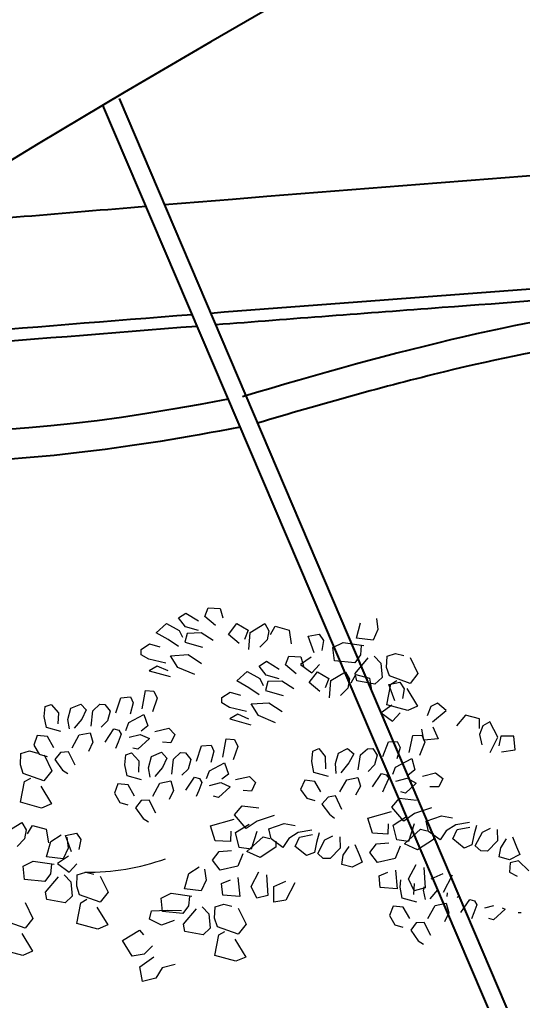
# Model space of a CAD drawing. Header units: metres. Extents: x 10 to 239, y 2 to 253.
# Drawn here: x 48.315 to 49.164, y 174.307 to 175.965 of the extents above; entities that cross this region are included whole.
import ezdxf

# ---------------------------------------------------------------- set-up
doc = ezdxf.new("R2010")
doc.units = ezdxf.units.M
doc.header["$MEASUREMENT"] = 0
doc.layers.get('Defpoints').update_dxf_attribs({"color": 9})
for name, color, linetype in [('-cotas', 252, 'Continuous'), ('1', 7, 'Continuous'), ('1estruct arco', 7, 'Continuous'), ('1lianas', 9, 'Continuous')]:
    doc.layers.add(name, color=color, linetype=linetype)
doc.layers.add('bloques veg', color=7, linetype='Continuous', lineweight=0, true_color=0xbbd5a5)
doc.styles.get("Standard").update_dxf_attribs({"font": 'arial.ttf'})
doc.dimstyles.get("Standard").update_dxf_attribs({"dimtxt": 0.18, "dimasz": 0.18, "dimexe": 0.18, "dimexo": 0.0625, "dimgap": 0.09, "dimtad": 0, "dimtih": 1, "dimtoh": 1, "dimdec": 4, "dimzin": 0, "dimdsep": 46, "dimtxsty": 'Standard', "dimcen": 0.09, "dimadec": 0, "dimazin": 0, "dimtfac": 1, "dimtdec": 4, "dimtofl": 0, "dimtmove": 0, "dimatfit": 3, "dimfxl": 1, "dimtolj": 1, "dimtzin": 0, "dimarcsym": 0})

# ---------------------------------------------------------------- blocks, each defined once
blk = doc.blocks.new('*D90')
at = {"layer": '-cotas', "color": 0, "lineweight": -2, "transparency": 16777216}
for p, q in [((35.5997, 175.5332), (35.5997, 162.1857)), ((89.3642, 175.5332), (89.3642, 162.1857)), ((35.7797, 162.3657), (58.2102, 162.3657)), ((89.1842, 162.3657), (59.8709, 162.3657))]:
    blk.add_line(p, q, dxfattribs=at)
at = {"layer": '-cotas', "color": 0, "transparency": 16777216}
for points in [[(35.7797, 162.3957), (35.7797, 162.3357), (35.5997, 162.3657)], [(89.1842, 162.3957), (89.1842, 162.3357), (89.3642, 162.3657)]]:
    blk.add_solid(points, dxfattribs=at)
at = {"layer": 'Defpoints', "color": 0, "transparency": 16777216}
for p in [(35.5997, 175.5957), (89.3642, 175.5957), (89.3642, 162.3657)]:
    blk.add_point(p, dxfattribs=at)
at = {"layer": '-cotas', "color": 0, "transparency": 16777216, "insert": (59.0405, 162.3657), "char_height": 0.3, "attachment_point": 5}
blk.add_mtext('\\A1;53.7645', dxfattribs=at)
blk = doc.blocks.new('A$C0C3707A3')
at = {"layer": 'bloques veg'}
for p, q in [((0.6417, 0.4901), (0.6459, 0.5017)), ((0.6459, 0.5017), (0.662, 0.5009)), ((0.662, 0.5009), (0.6656, 0.4883)), ((0.6062, 0.4879), (0.6161, 0.4946)), ((0.6158, 0.4761), (0.6062, 0.4879)), ((0.6161, 0.4946), (0.6331, 0.4842)), ((0.6559, 0.4781), (0.6417, 0.4901)), ((0.8717, 0.4889), (0.8736, 0.4744)), ((0.5764, 0.468), (0.5902, 0.4806)), ((0.5902, 0.4806), (0.6075, 0.4713)), ((0.6332, 0.4714), (0.6158, 0.4761)), ((0.6737, 0.4664), (0.6846, 0.4809)), ((0.6846, 0.4809), (0.6997, 0.4722)), ((0.7024, 0.4692), (0.7219, 0.4814)), ((0.7219, 0.4814), (0.7275, 0.4717)), ((0.7296, 0.4665), (0.736, 0.4776)), ((0.736, 0.4776), (0.7545, 0.4726)), ((0.8448, 0.4624), (0.8503, 0.483)), ((0.8736, 0.4744), (0.8674, 0.4598)), ((0.5926, 0.459), (0.5764, 0.468)), ((0.6075, 0.4713), (0.612, 0.462)), ((0.6181, 0.4673), (0.6149, 0.4554)), ((0.6369, 0.4681), (0.6181, 0.4673)), ((0.6528, 0.458), (0.6369, 0.4681)), ((0.6879, 0.4544), (0.6737, 0.4664)), ((0.6997, 0.4722), (0.6951, 0.4595)), ((0.7009, 0.4463), (0.7024, 0.4692)), ((0.7275, 0.4717), (0.7254, 0.4595)), ((0.7545, 0.4726), (0.7577, 0.4543)), ((0.7802, 0.4646), (0.795, 0.4676)), ((0.7883, 0.4426), (0.7802, 0.4646)), ((0.795, 0.4676), (0.8009, 0.459)), ((0.8674, 0.4598), (0.8448, 0.4624)), ((0.5564, 0.4454), (0.5677, 0.4529)), ((0.5677, 0.4529), (0.5818, 0.4491)), ((0.6064, 0.4495), (0.5926, 0.459)), ((0.6149, 0.4554), (0.6388, 0.449)), ((0.7254, 0.4595), (0.7157, 0.4493)), ((0.8009, 0.459), (0.7985, 0.4457)), ((0.8135, 0.4498), (0.827, 0.4567)), ((0.8157, 0.4318), (0.8135, 0.4498)), ((0.827, 0.4567), (0.855, 0.4527)), ((0.8515, 0.4525), (0.8504, 0.4399)), ((0.5568, 0.4383), (0.5564, 0.4454)), ((0.5668, 0.4322), (0.5568, 0.4383)), ((0.5961, 0.4371), (0.6198, 0.4389)), ((0.6059, 0.4217), (0.5961, 0.4371)), ((0.6198, 0.4389), (0.6376, 0.4272)), ((0.7502, 0.4261), (0.7544, 0.4377)), ((0.7544, 0.4377), (0.7705, 0.4369)), ((0.7844, 0.4367), (0.7701, 0.4266)), ((0.7705, 0.4369), (0.7741, 0.4243)), ((0.8504, 0.4399), (0.8429, 0.4292)), ((0.8437, 0.415), (0.861, 0.436)), ((0.8687, 0.4386), (0.8778, 0.4291)), ((0.8856, 0.4235), (0.8861, 0.4385)), ((0.8861, 0.4385), (0.8976, 0.4424)), ((0.8976, 0.4424), (0.9085, 0.4395)), ((0.9172, 0.4372), (0.9277, 0.4158)), ((0.5899, 0.4272), (0.5668, 0.4322)), ((0.5784, 0.4233), (0.5674, 0.4169)), ((0.593, 0.417), (0.5784, 0.4233)), ((0.6289, 0.4121), (0.6059, 0.4217)), ((0.7147, 0.424), (0.7246, 0.4306)), ((0.7243, 0.4121), (0.7147, 0.424)), ((0.7246, 0.4306), (0.7416, 0.4202)), ((0.7644, 0.4141), (0.7502, 0.4261)), ((0.7701, 0.4266), (0.7857, 0.4154)), ((0.7857, 0.4154), (0.7957, 0.4267)), ((0.8429, 0.4292), (0.8157, 0.4318)), ((0.8778, 0.4291), (0.8796, 0.41)), ((0.8895, 0.412), (0.8856, 0.4235)), ((0.5674, 0.4169), (0.5956, 0.4093)), ((0.6849, 0.404), (0.6988, 0.4166)), ((0.6988, 0.4166), (0.716, 0.4073)), ((0.7417, 0.4074), (0.7243, 0.4121)), ((0.7822, 0.4024), (0.7931, 0.4169)), ((0.7931, 0.4169), (0.8082, 0.4082)), ((0.8082, 0.4082), (0.8036, 0.3955)), ((0.8109, 0.4052), (0.8304, 0.4174)), ((0.8304, 0.4174), (0.836, 0.4078)), ((0.8381, 0.4025), (0.8445, 0.4136)), ((0.8458, 0.4051), (0.8437, 0.415)), ((0.8445, 0.4136), (0.863, 0.4087)), ((0.863, 0.4087), (0.8662, 0.3903)), ((0.8796, 0.41), (0.8702, 0.4009)), ((0.9171, 0.4023), (0.8895, 0.412)), ((0.9277, 0.4158), (0.9171, 0.4023)), ((0.7011, 0.395), (0.6849, 0.404)), ((0.7149, 0.3855), (0.7011, 0.395)), ((0.716, 0.4073), (0.7205, 0.398)), ((0.7266, 0.4033), (0.7234, 0.3914)), ((0.7454, 0.4041), (0.7266, 0.4033)), ((0.7613, 0.394), (0.7454, 0.4041)), ((0.7964, 0.3904), (0.7822, 0.4024)), ((0.8094, 0.3823), (0.8109, 0.4052)), ((0.8339, 0.3955), (0.8242, 0.3853)), ((0.836, 0.4078), (0.8339, 0.3955)), ((0.8702, 0.4009), (0.8458, 0.4051)), ((0.8861, 0.3734), (0.8912, 0.4011)), ((0.8887, 0.4006), (0.9035, 0.4036)), ((0.8968, 0.3787), (0.8887, 0.4006)), ((0.8912, 0.4011), (0.8995, 0.4059)), ((0.9035, 0.4036), (0.9094, 0.3951)), ((0.9094, 0.3951), (0.907, 0.3818)), ((0.9129, 0.3953), (0.9275, 0.3716)), ((0.5297, 0.3805), (0.5428, 0.3816)), ((0.5428, 0.3816), (0.5465, 0.3736)), ((0.5583, 0.3658), (0.5626, 0.3903)), ((0.5626, 0.3903), (0.574, 0.3895)), ((0.574, 0.3895), (0.5785, 0.3802)), ((0.6649, 0.3815), (0.6762, 0.3889)), ((0.6762, 0.3889), (0.6903, 0.3851)), ((0.7234, 0.3914), (0.7473, 0.385)), ((0.4286, 0.368), (0.4363, 0.3706)), ((0.4363, 0.3706), (0.4462, 0.3598)), ((0.4629, 0.3658), (0.4761, 0.3716)), ((0.4761, 0.3716), (0.4833, 0.3638)), ((0.4923, 0.3626), (0.5017, 0.3717)), ((0.5017, 0.3717), (0.5085, 0.371)), ((0.5085, 0.371), (0.5155, 0.3622)), ((0.5231, 0.3601), (0.5297, 0.3805)), ((0.5465, 0.3736), (0.5424, 0.3584)), ((0.5785, 0.3802), (0.5724, 0.362)), ((0.6653, 0.3744), (0.6649, 0.3815)), ((0.6753, 0.3682), (0.6653, 0.3744)), ((0.7046, 0.3732), (0.7283, 0.3749)), ((0.7144, 0.3577), (0.7046, 0.3732)), ((0.7283, 0.3749), (0.7461, 0.3632)), ((0.8929, 0.3727), (0.8786, 0.3626)), ((0.9143, 0.3658), (0.8861, 0.3734)), ((0.9275, 0.3716), (0.9143, 0.3658)), ((0.945, 0.3716), (0.9404, 0.3588)), ((0.9543, 0.3761), (0.945, 0.3716)), ((0.9656, 0.366), (0.9543, 0.3761)), ((0.4273, 0.3544), (0.4286, 0.368)), ((0.4462, 0.3598), (0.4457, 0.3448)), ((0.4589, 0.3506), (0.4629, 0.3658)), ((0.4833, 0.3638), (0.4777, 0.3514)), ((0.4903, 0.3422), (0.4923, 0.3626)), ((0.5155, 0.3622), (0.512, 0.3491)), ((0.5406, 0.3473), (0.5609, 0.3581)), ((0.5609, 0.3581), (0.5661, 0.3428)), ((0.6984, 0.3632), (0.6753, 0.3682)), ((0.6869, 0.3593), (0.6759, 0.3529)), ((0.7015, 0.353), (0.6869, 0.3593)), ((0.7374, 0.3481), (0.7144, 0.3577)), ((0.8786, 0.3626), (0.8942, 0.3514)), ((0.8942, 0.3514), (0.9042, 0.3627)), ((0.9476, 0.3511), (0.9656, 0.366)), ((0.9919, 0.3602), (0.98, 0.3459)), ((1.0104, 0.3552), (0.9919, 0.3602)), ((1.0104, 0.3424), (1.0104, 0.3552)), ((0.4303, 0.3396), (0.4273, 0.3544)), ((0.4614, 0.3383), (0.4589, 0.3506)), ((0.4777, 0.3514), (0.4674, 0.339)), ((0.512, 0.3491), (0.5039, 0.3408)), ((0.5366, 0.3367), (0.5406, 0.3473)), ((0.5661, 0.3428), (0.5573, 0.3358)), ((0.6759, 0.3529), (0.7041, 0.3454)), ((0.948, 0.344), (0.9554, 0.3281)), ((1.0149, 0.3459), (1.0106, 0.3342)), ((1.0245, 0.3514), (1.0149, 0.3459)), ((1.0353, 0.3311), (1.0245, 0.3514)), ((0.4182, 0.3289), (0.4136, 0.3162)), ((0.4318, 0.3276), (0.4182, 0.3289)), ((0.4499, 0.3344), (0.4303, 0.3396)), ((0.465, 0.3129), (0.4743, 0.3302)), ((0.4743, 0.3302), (0.4891, 0.3332)), ((0.4891, 0.3332), (0.4927, 0.3206)), ((0.5091, 0.3208), (0.5208, 0.3386)), ((0.5208, 0.3386), (0.5273, 0.3369)), ((0.5305, 0.3314), (0.5265, 0.3208)), ((0.5273, 0.3369), (0.5305, 0.3314)), ((0.5411, 0.3274), (0.5561, 0.3315)), ((0.5561, 0.3315), (0.5686, 0.3258)), ((0.5758, 0.3355), (0.5944, 0.3399)), ((0.5944, 0.3399), (0.6027, 0.3318)), ((0.6027, 0.3318), (0.5974, 0.3205)), ((0.9164, 0.3095), (0.9215, 0.3326)), ((0.9215, 0.3326), (0.9332, 0.333)), ((0.9332, 0.333), (0.9377, 0.3236)), ((0.9363, 0.3262), (0.9333, 0.341)), ((1.0106, 0.3342), (1.0139, 0.3205)), ((1.0252, 0.3105), (1.0353, 0.3311)), ((1.0392, 0.3324), (1.0368, 0.3191)), ((1.0566, 0.3324), (1.0392, 0.3324)), ((1.0588, 0.3143), (1.0566, 0.3324)), ((0.4136, 0.3162), (0.4207, 0.3038)), ((0.4405, 0.3125), (0.4318, 0.3276)), ((0.4927, 0.3206), (0.487, 0.3081)), ((0.5265, 0.3208), (0.5231, 0.3124)), ((0.5686, 0.3258), (0.5531, 0.3114)), ((0.5974, 0.3205), (0.5859, 0.3212)), ((0.6316, 0.2962), (0.6382, 0.3165)), ((0.6382, 0.3165), (0.6513, 0.3176)), ((0.6513, 0.3176), (0.655, 0.3097)), ((0.6668, 0.3018), (0.6711, 0.3263)), ((0.6711, 0.3263), (0.6825, 0.3256)), ((0.687, 0.3162), (0.6809, 0.2981)), ((0.6825, 0.3256), (0.687, 0.3162)), ((0.8812, 0.3038), (0.8889, 0.3239)), ((0.8889, 0.3239), (0.9006, 0.3242)), ((0.9043, 0.3163), (0.9002, 0.3011)), ((0.9006, 0.3242), (0.9043, 0.3163)), ((0.9377, 0.3236), (0.9305, 0.3057)), ((0.9554, 0.3281), (0.9363, 0.3262)), ((0.396, 0.2895), (0.3965, 0.3045)), ((0.3965, 0.3045), (0.408, 0.3084)), ((0.408, 0.3084), (0.4188, 0.3055)), ((0.4207, 0.3038), (0.4316, 0.3009)), ((0.4275, 0.3031), (0.4381, 0.2817)), ((0.4494, 0.3066), (0.4421, 0.2969)), ((0.46, 0.3072), (0.4494, 0.3066)), ((0.4693, 0.2896), (0.46, 0.3072)), ((0.5358, 0.2904), (0.5371, 0.304)), ((0.5371, 0.304), (0.5448, 0.3066)), ((0.5448, 0.3066), (0.5547, 0.2958)), ((0.5531, 0.3114), (0.5465, 0.3131)), ((0.5714, 0.3018), (0.5846, 0.3076)), ((0.5846, 0.3076), (0.5918, 0.2998)), ((0.6008, 0.2986), (0.6102, 0.3077)), ((0.6102, 0.3077), (0.617, 0.307)), ((0.617, 0.307), (0.624, 0.2982)), ((0.655, 0.3097), (0.6509, 0.2945)), ((0.7862, 0.2967), (0.7875, 0.3103)), ((0.7875, 0.3103), (0.7955, 0.314)), ((0.7955, 0.314), (0.8043, 0.3035)), ((0.8043, 0.3035), (0.8046, 0.2871)), ((0.818, 0.294), (0.8218, 0.3081)), ((0.8218, 0.3081), (0.8339, 0.3142)), ((0.8339, 0.3142), (0.8425, 0.3072)), ((0.8425, 0.3072), (0.8358, 0.2951)), ((0.8484, 0.2859), (0.8515, 0.306)), ((0.8515, 0.306), (0.8606, 0.314)), ((0.8606, 0.314), (0.8677, 0.3144)), ((0.8677, 0.3144), (0.8736, 0.3059)), ((0.8736, 0.3059), (0.8701, 0.2929)), ((1.0404, 0.3111), (1.0588, 0.3143)), ((0.3998, 0.278), (0.396, 0.2895)), ((0.4421, 0.2969), (0.4523, 0.2826)), ((0.5388, 0.2756), (0.5358, 0.2904)), ((0.5547, 0.2958), (0.5542, 0.2808)), ((0.5674, 0.2866), (0.5714, 0.3018)), ((0.5918, 0.2998), (0.5862, 0.2874)), ((0.5988, 0.2782), (0.6008, 0.2986)), ((0.624, 0.2982), (0.6205, 0.2852)), ((0.6491, 0.2833), (0.6694, 0.2942)), ((0.6694, 0.2942), (0.6746, 0.2788)), ((0.7892, 0.282), (0.7862, 0.2967)), ((0.8192, 0.2809), (0.818, 0.294)), ((0.8358, 0.2951), (0.8252, 0.2816)), ((0.8701, 0.2929), (0.8617, 0.2835)), ((0.8947, 0.2805), (0.8984, 0.2899)), ((0.8984, 0.2899), (0.9201, 0.3016)), ((0.9201, 0.3016), (0.9242, 0.2865)), ((0.4275, 0.2682), (0.3998, 0.278)), ((0.4381, 0.2817), (0.4275, 0.2682)), ((0.4523, 0.2826), (0.4593, 0.2783)), ((0.5699, 0.2743), (0.5674, 0.2866)), ((0.5862, 0.2874), (0.5759, 0.275)), ((0.6205, 0.2852), (0.6124, 0.2769)), ((0.6451, 0.2728), (0.6491, 0.2833)), ((0.6746, 0.2788), (0.6658, 0.2719)), ((0.8088, 0.2767), (0.7892, 0.282)), ((0.8679, 0.2632), (0.8797, 0.281)), ((0.8797, 0.281), (0.8862, 0.2792)), ((0.8862, 0.2792), (0.8897, 0.2748)), ((0.9242, 0.2865), (0.9151, 0.2785)), ((0.9347, 0.2779), (0.9522, 0.2825)), ((0.9522, 0.2825), (0.9619, 0.2752)), ((0.3965, 0.2393), (0.4016, 0.267)), ((0.4016, 0.267), (0.4098, 0.2718)), ((0.5267, 0.2649), (0.5221, 0.2522)), ((0.5403, 0.2636), (0.5267, 0.2649)), ((0.5584, 0.2704), (0.5388, 0.2756)), ((0.549, 0.2485), (0.5403, 0.2636)), ((0.5735, 0.2489), (0.5828, 0.2662)), ((0.5828, 0.2662), (0.5976, 0.2692)), ((0.5976, 0.2692), (0.6012, 0.2566)), ((0.6176, 0.2569), (0.6293, 0.2747)), ((0.6293, 0.2747), (0.6358, 0.2729)), ((0.639, 0.2674), (0.635, 0.2569)), ((0.6358, 0.2729), (0.639, 0.2674)), ((0.6496, 0.2634), (0.6646, 0.2675)), ((0.6646, 0.2675), (0.6771, 0.2619)), ((0.6843, 0.2716), (0.7029, 0.2759)), ((0.7029, 0.2759), (0.7112, 0.2678)), ((0.7112, 0.2678), (0.7059, 0.2565)), ((0.777, 0.2713), (0.7714, 0.2588)), ((0.7906, 0.2699), (0.777, 0.2713)), ((0.7986, 0.2562), (0.7906, 0.2699)), ((0.8242, 0.2563), (0.8332, 0.2725)), ((0.8332, 0.2725), (0.848, 0.2755)), ((0.8519, 0.264), (0.8451, 0.2518)), ((0.848, 0.2755), (0.8519, 0.264)), ((0.8843, 0.2635), (0.8812, 0.2561)), ((0.8897, 0.2748), (0.8843, 0.2635)), ((0.8992, 0.2711), (0.9142, 0.2752)), ((0.9264, 0.2685), (0.9122, 0.2548)), ((0.9142, 0.2752), (0.9264, 0.2685)), ((0.9565, 0.2639), (0.9448, 0.2635)), ((0.9619, 0.2752), (0.9565, 0.2639)), ((0.4233, 0.2612), (0.4379, 0.2375)), ((0.5221, 0.2522), (0.5292, 0.2398)), ((0.6012, 0.2566), (0.5955, 0.2442)), ((0.635, 0.2569), (0.6316, 0.2485)), ((0.6771, 0.2619), (0.6616, 0.2474)), ((0.7059, 0.2565), (0.6944, 0.2572)), ((0.7714, 0.2588), (0.7799, 0.2472)), ((0.8181, 0.2509), (0.8083, 0.2489)), ((0.8271, 0.2323), (0.8181, 0.2509)), ((0.9122, 0.2548), (0.9057, 0.2566)), ((0.4247, 0.2318), (0.3965, 0.2393)), ((0.4379, 0.2375), (0.4247, 0.2318)), ((0.5292, 0.2398), (0.5401, 0.2369)), ((0.5579, 0.2426), (0.5506, 0.2329)), ((0.5685, 0.2433), (0.5579, 0.2426)), ((0.5778, 0.2257), (0.5685, 0.2433)), ((0.6616, 0.2474), (0.655, 0.2492)), ((0.7799, 0.2472), (0.7908, 0.2443)), ((0.8083, 0.2489), (0.7999, 0.2395)), ((0.7999, 0.2395), (0.8104, 0.2263)), ((0.8938, 0.2359), (0.9041, 0.2482)), ((0.9041, 0.2482), (0.9267, 0.2457)), ((0.5506, 0.2329), (0.5608, 0.2186)), ((0.683, 0.2243), (0.6933, 0.2367)), ((0.6991, 0.2061), (0.683, 0.2243)), ((0.6933, 0.2367), (0.7159, 0.2341)), ((0.7364, 0.224), (0.7134, 0.2162)), ((0.8104, 0.2263), (0.8171, 0.221)), ((0.862, 0.2211), (0.8935, 0.2302)), ((0.9099, 0.2176), (0.8938, 0.2359)), ((0.9242, 0.2277), (0.9099, 0.2176)), ((0.9472, 0.2355), (0.9242, 0.2277)), ((0.9401, 0.2177), (0.9607, 0.2249)), ((0.9607, 0.2249), (0.9751, 0.2222)), ((0.3789, 0.1998), (0.3985, 0.212)), ((0.3985, 0.212), (0.404, 0.2024)), ((0.5608, 0.2186), (0.5678, 0.2144)), ((0.6512, 0.2096), (0.6827, 0.2186)), ((0.6848, 0.2006), (0.703, 0.212)), ((0.7134, 0.2162), (0.6991, 0.2061)), ((0.7293, 0.2061), (0.7499, 0.2134)), ((0.7499, 0.2134), (0.7643, 0.2107)), ((0.8682, 0.2009), (0.862, 0.2211)), ((0.8891, 0.2139), (0.8889, 0.2)), ((0.8956, 0.2121), (0.9138, 0.2235)), ((0.9007, 0.1921), (0.8956, 0.2121)), ((0.924, 0.2138), (0.9165, 0.1902)), ((0.9434, 0.204), (0.9401, 0.2177)), ((0.9796, 0.2129), (0.9669, 0.2047)), ((0.9979, 0.2161), (0.9796, 0.2129)), ((1.0074, 0.2124), (1.0039, 0.1994)), ((0.404, 0.2024), (0.4019, 0.1902)), ((0.4061, 0.1972), (0.4126, 0.2083)), ((0.4126, 0.2083), (0.431, 0.2033)), ((0.431, 0.2033), (0.4343, 0.185)), ((0.4568, 0.1952), (0.4716, 0.1983)), ((0.4716, 0.1983), (0.4774, 0.1897)), ((0.6574, 0.1893), (0.6512, 0.2096)), ((0.6783, 0.2023), (0.6781, 0.1884)), ((0.6899, 0.1806), (0.6848, 0.2006)), ((0.7132, 0.2023), (0.7057, 0.1787)), ((0.7326, 0.1924), (0.7293, 0.2061)), ((0.7688, 0.2013), (0.7561, 0.1931)), ((0.7871, 0.2046), (0.7688, 0.2013)), ((0.7706, 0.195), (0.7878, 0.1986)), ((0.7966, 0.2009), (0.7931, 0.1878)), ((0.8889, 0.2), (0.8682, 0.2009)), ((0.911, 0.1871), (0.9326, 0.2069)), ((0.9326, 0.2069), (0.9413, 0.2045)), ((0.9591, 0.1928), (0.9434, 0.204)), ((0.9497, 0.2011), (0.9498, 0.193)), ((0.9669, 0.2047), (0.9591, 0.1928)), ((0.9757, 0.1942), (0.9814, 0.2066)), ((0.9814, 0.2066), (0.9986, 0.2101)), ((1.0039, 0.1994), (1.0015, 0.1861)), ((1.0058, 0.1849), (1.0154, 0.2033)), ((1.0154, 0.2033), (1.0261, 0.2086)), ((1.0351, 0.2073), (1.0357, 0.1921)), ((0.4019, 0.1902), (0.3922, 0.18)), ((0.4316, 0.1663), (0.4371, 0.1869)), ((0.4371, 0.1869), (0.4512, 0.1959)), ((0.4649, 0.1733), (0.4568, 0.1952)), ((0.4585, 0.1928), (0.4604, 0.1783)), ((0.4774, 0.1897), (0.475, 0.1764)), ((0.6781, 0.1884), (0.6574, 0.1893)), ((0.7002, 0.1755), (0.7218, 0.1953)), ((0.7218, 0.1953), (0.7305, 0.193)), ((0.7483, 0.1812), (0.7326, 0.1924)), ((0.7389, 0.1896), (0.739, 0.1814)), ((0.7561, 0.1931), (0.7483, 0.1812)), ((0.7649, 0.1826), (0.7706, 0.195)), ((0.7931, 0.1878), (0.7907, 0.1745)), ((0.795, 0.1734), (0.8046, 0.1917)), ((0.8046, 0.1917), (0.8153, 0.197)), ((0.8243, 0.1958), (0.8248, 0.1805)), ((0.8448, 0.1856), (0.8506, 0.1724)), ((0.8647, 0.175), (0.8736, 0.1866)), ((0.8736, 0.1866), (0.8903, 0.188)), ((0.9165, 0.1902), (0.9007, 0.1921)), ((0.9286, 0.1789), (0.911, 0.1871)), ((0.9498, 0.193), (0.9286, 0.1789)), ((0.9911, 0.1819), (0.9757, 0.1942)), ((1.0015, 0.1861), (0.9911, 0.1819)), ((1.0133, 0.1783), (1.0058, 0.1849)), ((1.0357, 0.1921), (1.0226, 0.1781)), ((1.0401, 0.1827), (1.048, 0.1946)), ((1.0556, 0.1972), (1.0614, 0.184)), ((0.4604, 0.1783), (0.4542, 0.1637)), ((0.6539, 0.1635), (0.6628, 0.175)), ((0.6628, 0.175), (0.6795, 0.1764)), ((0.6947, 0.1723), (0.6879, 0.1555)), ((0.7057, 0.1787), (0.6899, 0.1806)), ((0.7178, 0.1673), (0.7002, 0.1755)), ((0.739, 0.1814), (0.7178, 0.1673)), ((0.7802, 0.1703), (0.7649, 0.1826)), ((0.7907, 0.1745), (0.7802, 0.1703)), ((0.8025, 0.1667), (0.795, 0.1734)), ((0.8248, 0.1805), (0.8118, 0.1665)), ((0.8272, 0.1589), (0.8293, 0.1712)), ((0.8293, 0.1712), (0.8372, 0.183)), ((0.8506, 0.1724), (0.8548, 0.162)), ((0.8751, 0.1618), (0.8647, 0.175)), ((0.9055, 0.1839), (0.8987, 0.1671)), ((1.0226, 0.1781), (1.0133, 0.1783)), ((1.038, 0.1705), (1.0401, 0.1827)), ((1.0656, 0.1736), (1.0521, 0.1667)), ((1.0614, 0.184), (1.0656, 0.1736)), ((0.4003, 0.1537), (0.4138, 0.1606)), ((0.4138, 0.1606), (0.4418, 0.1566)), ((0.4542, 0.1637), (0.4316, 0.1663)), ((0.461, 0.1674), (0.4466, 0.1573)), ((0.6643, 0.1502), (0.6539, 0.1635)), ((0.8118, 0.1665), (0.8025, 0.1667)), ((0.8413, 0.1551), (0.8272, 0.1589)), ((0.8548, 0.162), (0.8413, 0.1551)), ((0.8987, 0.1671), (0.8751, 0.1618)), ((0.917, 0.1401), (0.9269, 0.1595)), ((1.0521, 0.1667), (1.038, 0.1705)), ((1.0529, 0.1623), (1.0519, 0.1498)), ((1.0641, 0.1651), (1.0529, 0.1623)), ((1.0781, 0.1521), (1.0641, 0.1651)), ((0.4025, 0.1357), (0.4003, 0.1537)), ((0.4382, 0.1564), (0.4372, 0.1438)), ((0.4466, 0.1573), (0.4622, 0.1461)), ((0.4622, 0.1461), (0.4722, 0.1574)), ((0.4729, 0.1424), (0.4844, 0.1463)), ((0.4844, 0.1463), (0.4953, 0.1434)), ((0.6167, 0.1246), (0.6223, 0.1452)), ((0.6223, 0.1452), (0.6363, 0.1542)), ((0.6436, 0.1511), (0.6456, 0.1366)), ((0.6879, 0.1555), (0.6643, 0.1502)), ((0.7062, 0.1285), (0.7161, 0.148)), ((0.8773, 0.1437), (0.8891, 0.1487)), ((0.8992, 0.1518), (0.9018, 0.1267)), ((0.9375, 0.1555), (0.9394, 0.1283)), ((0.9473, 0.1401), (0.9632, 0.1475)), ((0.9754, 0.1454), (0.9633, 0.1219)), ((1.0519, 0.1498), (1.0622, 0.1447)), ((0.4297, 0.1331), (0.4025, 0.1357)), ((0.4372, 0.1438), (0.4297, 0.1331)), ((0.4305, 0.1189), (0.4478, 0.1398)), ((0.4555, 0.1424), (0.4646, 0.133)), ((0.4646, 0.133), (0.4664, 0.1139)), ((0.4724, 0.1274), (0.4729, 0.1424)), ((0.5039, 0.1411), (0.5145, 0.1196)), ((0.6456, 0.1366), (0.6393, 0.122)), ((0.6665, 0.1322), (0.6783, 0.1372)), ((0.6681, 0.1166), (0.6665, 0.1322)), ((0.6884, 0.1403), (0.691, 0.1151)), ((0.7267, 0.144), (0.7286, 0.1167)), ((0.7365, 0.1286), (0.7524, 0.1359)), ((0.7646, 0.1338), (0.7525, 0.1103)), ((0.8789, 0.1282), (0.8773, 0.1437)), ((0.9056, 0.1288), (0.9065, 0.1387)), ((0.9244, 0.1241), (0.917, 0.1401)), ((0.9244, 0.1339), (0.9239, 0.1193)), ((0.4325, 0.109), (0.4305, 0.1189)), ((0.4763, 0.1159), (0.4724, 0.1274)), ((0.5145, 0.1196), (0.5039, 0.1062)), ((0.5855, 0.112), (0.5989, 0.1189)), ((0.5989, 0.1189), (0.6269, 0.1149)), ((0.6393, 0.122), (0.6167, 0.1246)), ((0.7136, 0.1126), (0.7062, 0.1285)), ((0.7367, 0.1076), (0.7365, 0.1286)), ((0.9018, 0.1267), (0.8789, 0.1282)), ((0.9086, 0.1141), (0.9056, 0.1288)), ((0.9394, 0.1283), (0.9244, 0.1241)), ((0.9371, 0.125), (0.9385, 0.1301)), ((0.9396, 0.1127), (0.9371, 0.125)), ((0.9557, 0.1255), (0.9456, 0.1134)), ((0.9686, 0.1166), (0.9691, 0.1219)), ((0.457, 0.1048), (0.4325, 0.109)), ((0.4664, 0.1139), (0.457, 0.1048)), ((0.5039, 0.1062), (0.4763, 0.1159)), ((0.478, 0.105), (0.4862, 0.1098)), ((0.5876, 0.094), (0.5855, 0.112)), ((0.6234, 0.1146), (0.6224, 0.1021)), ((0.691, 0.1151), (0.6681, 0.1166)), ((0.7286, 0.1167), (0.7136, 0.1126)), ((0.7525, 0.1103), (0.7367, 0.1076)), ((0.9281, 0.1088), (0.9086, 0.1141)), ((0.9526, 0.1046), (0.9674, 0.1076)), ((0.9674, 0.1076), (0.971, 0.095)), ((0.9846, 0.1177), (0.9822, 0.1153)), ((0.9873, 0.0953), (0.9991, 0.1131)), ((0.9991, 0.1131), (1.0056, 0.1113)), ((1.0088, 0.1058), (1.0048, 0.0953)), ((1.0056, 0.1113), (1.0088, 0.1058)), ((0.4036, 0.1051), (0.4141, 0.0837)), ((0.4729, 0.0773), (0.478, 0.105)), ((0.4997, 0.0992), (0.5143, 0.0755)), ((0.57, 0.0838), (0.5729, 0.0947)), ((0.5729, 0.0947), (0.5942, 0.0959)), ((0.6148, 0.0914), (0.5876, 0.094)), ((0.5942, 0.0959), (0.6128, 0.0956)), ((0.6224, 0.1021), (0.6148, 0.0914)), ((0.6157, 0.0772), (0.6329, 0.0981)), ((0.6406, 0.1007), (0.6497, 0.0913)), ((0.6575, 0.0857), (0.658, 0.1007)), ((0.658, 0.1007), (0.6696, 0.1046)), ((0.6696, 0.1046), (0.6804, 0.1017)), ((0.6891, 0.0994), (0.6996, 0.0779)), ((0.8964, 0.1034), (0.8918, 0.0906)), ((0.91, 0.102), (0.8964, 0.1034)), ((0.9188, 0.0869), (0.91, 0.102)), ((0.9433, 0.0873), (0.9526, 0.1046)), ((0.971, 0.095), (0.9653, 0.0826)), ((1.0048, 0.0953), (1.0014, 0.0869)), ((1.0193, 0.1018), (1.0315, 0.1052)), ((1.0468, 0.1003), (1.0313, 0.0858)), ((1.0427, 0.1022), (1.0468, 0.1003)), ((1.068, 0.0954), (1.0642, 0.0956)), ((0.4035, 0.0703), (0.3759, 0.08)), ((0.4141, 0.0837), (0.4035, 0.0703)), ((0.5865, 0.0759), (0.57, 0.0838)), ((0.6033, 0.0819), (0.5865, 0.0759)), ((0.6497, 0.0913), (0.6516, 0.0722)), ((0.6614, 0.0742), (0.6575, 0.0857)), ((0.8918, 0.0906), (0.899, 0.0782)), ((0.9277, 0.081), (0.9204, 0.0713)), ((0.9383, 0.0817), (0.9277, 0.081)), ((0.9475, 0.0641), (0.9383, 0.0817)), ((1.0313, 0.0858), (1.0248, 0.0876)), ((0.5011, 0.0697), (0.4729, 0.0773)), ((0.5143, 0.0755), (0.5011, 0.0697)), ((0.5344, 0.055), (0.5567, 0.0688)), ((0.5567, 0.0688), (0.5621, 0.0627)), ((0.6177, 0.0673), (0.6157, 0.0772)), ((0.6422, 0.0631), (0.6177, 0.0673)), ((0.6516, 0.0722), (0.6422, 0.0631)), ((0.6891, 0.0645), (0.6614, 0.0742)), ((0.6631, 0.0633), (0.6714, 0.068)), ((0.6996, 0.0779), (0.6891, 0.0645)), ((0.899, 0.0782), (0.9098, 0.0753)), ((0.9204, 0.0713), (0.9305, 0.057)), ((0.3993, 0.0632), (0.4139, 0.0396)), ((0.5474, 0.034), (0.5344, 0.055)), ((0.658, 0.0356), (0.6631, 0.0633)), ((0.6849, 0.0575), (0.6994, 0.0338)), ((0.9305, 0.057), (0.9375, 0.0528)), ((0.4007, 0.0338), (0.3725, 0.0413)), ((0.4139, 0.0396), (0.4007, 0.0338)), ((0.5743, 0.0478), (0.5633, 0.0368)), ((0.5633, 0.0368), (0.5474, 0.034)), ((0.5575, 0.0197), (0.5763, 0.0333)), ((0.6863, 0.028), (0.658, 0.0356)), ((0.6994, 0.0338), (0.6863, 0.028)), ((0.5615, 0), (0.5575, 0.0197)), ((0.5875, 0.0186), (0.5791, 0.0046)), ((0.605, 0.0233), (0.5875, 0.0186)), ((0.5791, 0.0046), (0.5615, 0))]:
    blk.add_line(p, q, dxfattribs=at)
blk.add_arc((0.4855, 0.4545), 0.3083, 269.5704, 290.0425, dxfattribs=at)

msp = doc.modelspace()

# ---------------------------------------------------------------- linework, layer by layer
at = {"layer": '1'}
for start, end in [(93.1232411, 94.7140557), (94.7276761, 94.9053343)]:
    msp.add_arc((59.4886, 43.1172), 132.98381, start, end, dxfattribs=at)
for points in [[(49.35727, 175.5219), (49.11778, 175.50436), (48.87777, 175.48662), (48.63774, 175.46798)], [(48.60617, 175.46553), (48.32849, 175.44387), (48.05082, 175.42097), (47.77394, 175.39575)], [(48.61449, 175.44601), (48.32188, 175.42309), (48.02932, 175.39876), (47.73759, 175.37208)]]:
    msp.add_open_spline(points, degree=3, dxfattribs=at)
msp.add_open_spline([(49.3587, 175.50207), (49.24868, 175.49396), (49.13856, 175.4858), (48.90095, 175.46809), (48.7735, 175.45842), (48.64606, 175.44848)], degree=3, knots=[5.01542461, 5.01542461, 5.01542461, 5.01542461, 5.20663613, 5.20663613, 5.42760411, 5.42760411, 5.42760411, 5.42760411], dxfattribs=at)
at = {"layer": '1estruct arco'}
for p, q in [((48.4551, 175.81965), (49.51437, 173.33657)), ((48.4827, 175.83142), (49.54429, 173.33872))]:
    msp.add_line(p, q, dxfattribs=at)
for radius, start, end in [(21.59873, 28.135936, 149.788644), (21.51609, 28.183951, 149.787683), (20.72709, 28.662092, 149.778129)]:
    msp.add_arc((59.06396, 158.01334), radius, start, end, dxfattribs=at)
at = {"layer": '1lianas'}
for points in [[(49.36068, 175.47449), (49.20985, 175.47136), (48.94561, 175.40352), (48.69109, 175.32686)], [(48.66708, 175.32274), (48.15255, 175.22337), (47.92195, 175.27119), (47.71878, 175.35979)]]:
    msp.add_open_spline(points, degree=3, dxfattribs=at)
for points, knots in [([(49.36429, 175.42429), (49.34051, 175.42398), (49.31304, 175.42201), (49.21155, 175.40924), (49.12551, 175.39183), (48.93224, 175.34482), (48.82377, 175.31445), (48.71656, 175.2823)], [4.00844815, 4.00844815, 4.00844815, 4.00844815, 4.145101, 4.145101, 4.44983102, 4.44983102, 4.77715346, 4.77715346, 4.77715346, 4.77715346]), ([(48.68715, 175.2757), (48.49868, 175.23885), (48.3465, 175.2211), (47.98794, 175.21205), (47.83457, 175.25475), (47.69879, 175.31396), (47.68883, 175.31831), (47.67897, 175.32274), (47.66919, 175.32726)], [0.00905991, 0.00905991, 0.00905991, 0.00905991, 0.27352505, 0.27352505, 0.74931882, 0.74931882, 0.74931882, 0.78422504, 0.78422504, 0.78422504, 0.78422504])]:
    msp.add_open_spline(points, degree=3, knots=knots, dxfattribs=at)

# ---------------------------------------------------------------- block references
at = {"layer": 'bloques veg', "color": 2, "xscale": 1.260409816243446, "yscale": 1.260409816243446, "zscale": 1.260409816243446, "rotation": 359.6145960760396}
msp.add_blockref('A$C0C3707A3', (47.81482, 174.34317), dxfattribs=at)

# ---------------------------------------------------------------- dimensions: what is measured, and where the dimension line sits
at = {"layer": '-cotas'}
dim = msp.add_linear_dim(base=(89.36416, 162.36569), p1=(35.59966, 175.59571), p2=(89.36416, 175.59571), angle=0, dimstyle='Standard', override={"dimtxt": 0.3}, dxfattribs=at)
dim.commit()
dim.dimension.update_dxf_attribs({"geometry": '*D90', "text_midpoint": (59.04055, 162.36569), "dimtype": 161})

doc.saveas('drawing.dxf')
